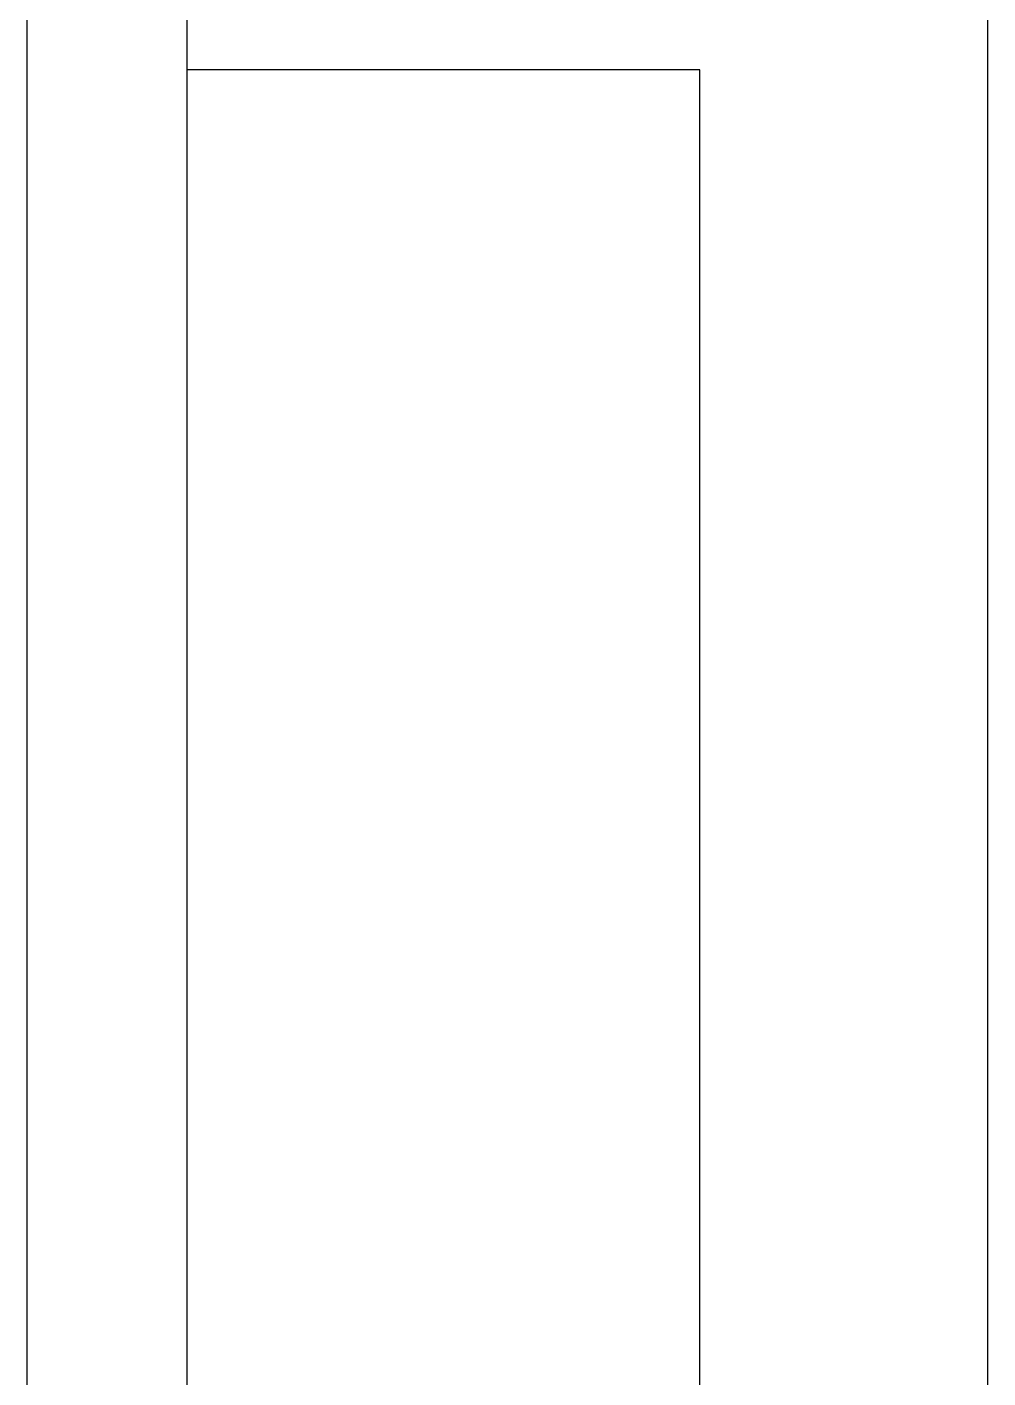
# Model space of a CAD drawing. Header units: inches. Extents: x 1397 to 20304, y -27267 to -746.
# Drawn here: x 17724.12 to 17754.12, y -21867.27 to -21825.1 of the extents above; entities that cross this region are included whole.
import ezdxf

# ---------------------------------------------------------------- set-up
doc = ezdxf.new("R2010")
doc.units = ezdxf.units.IN
doc.header["$LTSCALE"] = 17
doc.header["$MEASUREMENT"] = 0
doc.layers.add('25 BOT BAR', color=12, linetype='Continuous', lineweight=25)

msp = doc.modelspace()

# ---------------------------------------------------------------- linework, layer by layer
at = {"layer": '25 BOT BAR'}
for p, q in [((17729.12, -22221.439), (17729.12, -21718.599)), ((17724.12, -21924.439), (17724.12, -21812.439)), ((17754.12, -21885.439), (17754.12, -21817.439)), ((17745.12, -21826.439), (17729.12, -21826.439)), ((17745.12, -21885.439), (17745.12, -21826.439))]:
    msp.add_line(p, q, dxfattribs=at)

doc.saveas('drawing.dxf')
